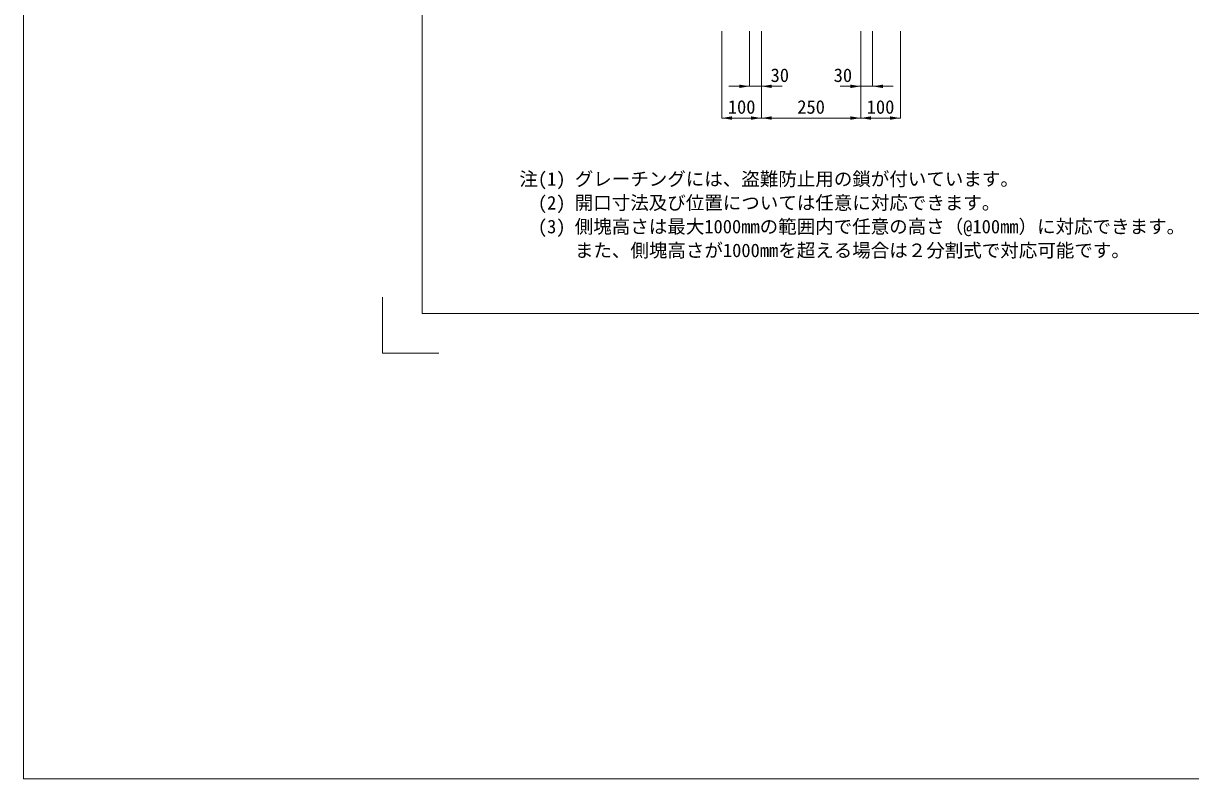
# Model space of a CAD drawing. Units: millimetres at full size. Extents: x 26939 to 38479, y -4931 to 4101.
# Drawn here: x 26939 to 29880, y -4931 to -3026 of the extents above; entities that cross this region are included whole.
import ezdxf
from ezdxf.enums import TextEntityAlignment as Align

# ---------------------------------------------------------------- set-up
doc = ezdxf.new("R2010")
doc.units = ezdxf.units.MM
doc.header["$LTSCALE"] = 15
for name, color, linetype, lineweight in [('0_2', 7, 'Continuous', 13), ('Defpoints_7', 1, 'Continuous', 13), ('寸法線', 7, 'Continuous', 9), ('枠', 5, 'Continuous', 5)]:
    doc.layers.add(name, color=color, linetype=linetype, lineweight=lineweight)
doc.styles.add('ＭＳ ゴシック', font='')
doc.styles.get('ＭＳ ゴシック').set_extended_font_data('MS Gothic')

# ---------------------------------------------------------------- blocks, each defined once
blk = doc.blocks.new('filled_arrow')
at = {"color": 0, "linetype": 'Continuous', "lineweight": -2}
blk.add_solid([(7.5, 1.25), (0, 0), (7.5, -1.25)], dxfattribs=at)

msp = doc.modelspace()

# ---------------------------------------------------------------- linework, layer by layer
at = {"layer": 'Defpoints_7'}
for p, q in [((27844.08, -3716.59), (27844.08, -3858.01)), ((27844.08, -3858.01), (27985.5, -3858.01))]:
    msp.add_line(p, q, dxfattribs=at)
at = {"layer": '寸法線'}
for p, q in [((28698.86, -3046.17), (28698.86, -3264.98)), ((28768.86, -3046.17), (28768.86, -3184.98)), ((28798.86, -3046.17), (28798.86, -3264.98)), ((28798.86, -3046.17), (28798.86, -3184.98)), ((28798.86, -3046.17), (28798.86, -3264.98)), ((29048.86, -3046.17), (29048.86, -3184.98)), ((29048.86, -3046.17), (29048.86, -3264.98)), ((29048.86, -3046.17), (29048.86, -3264.98)), ((29078.86, -3046.17), (29078.86, -3184.98)), ((29148.86, -3046.17), (29148.86, -3264.98)), ((28716.86, -3184.98), (28850.86, -3184.98)), ((28996.86, -3184.98), (29130.86, -3184.98)), ((28798.86, -3264.98), (28698.86, -3264.98)), ((29048.86, -3264.98), (28798.86, -3264.98)), ((29048.86, -3264.98), (29148.86, -3264.98))]:
    msp.add_line(p, q, dxfattribs=at)
at = {"layer": '枠', "color": 1, "lineweight": 9}
for p, q in [((26939, 4101.1), (26939, -4930.57)), ((26939, -4930.57), (38479.33, -4930.57))]:
    msp.add_line(p, q, dxfattribs=at)
at = {"layer": '枠', "lineweight": 20}
for p, q in [((27944.08, -3758.01), (27944.08, 1741.99)), ((31704.08, -3758.01), (27944.08, -3758.01))]:
    msp.add_line(p, q, dxfattribs=at)

# ---------------------------------------------------------------- block references
at = {"layer": '寸法線', "xscale": 3.47, "yscale": 3.47, "rotation": 180}
for p in [(28768.86, -3184.98), (29048.86, -3184.98), (28798.86, -3264.98), (29048.86, -3264.98), (29148.86, -3264.98)]:
    msp.add_blockref('filled_arrow', p, dxfattribs=at)
at = {"layer": '寸法線', "xscale": 3.47, "yscale": 3.47}
for p in [(28798.86, -3184.98), (29078.86, -3184.98), (28698.86, -3264.98), (28798.86, -3264.98), (29048.86, -3264.98)]:
    msp.add_blockref('filled_arrow', p, dxfattribs=at)

# ---------------------------------------------------------------- texts
at = {"layer": '0_2', "style": 'ＭＳ ゴシック'}
for s, p in [('注(1) グレーチングには、盗難防止用の鎖が付いています。', (28188.85, -3401.46)), ('\u3000(2) 開口寸法及び位置については任意に対応できます。', (28188.85, -3461.46)), ('\u3000(3) 側塊高さは最大1000mmの範囲内で任意の高さ（@100mm）に対応できます。', (28188.85, -3521.46)), ('\u3000\u3000\u3000また、側塊高さが1000mmを超える場合は２分割式で対応可能です。', (28188.85, -3581.46))]:
    msp.add_text(s, height=34.18, dxfattribs=at).set_placement(p, align=Align.TOP_LEFT)
at = {"layer": '寸法線', "style": 'ＭＳ ゴシック'}
for s, p in [('30', (28845.04, -3156.98)), ('30', (29004.04, -3156.98)), ('100', (28748.86, -3236.98)), ('250', (28923.86, -3236.98)), ('100', (29098.86, -3236.98))]:
    msp.add_text(s, height=34.18, dxfattribs=at).set_placement(p, align=Align.MIDDLE_CENTER)

doc.saveas('drawing.dxf')
